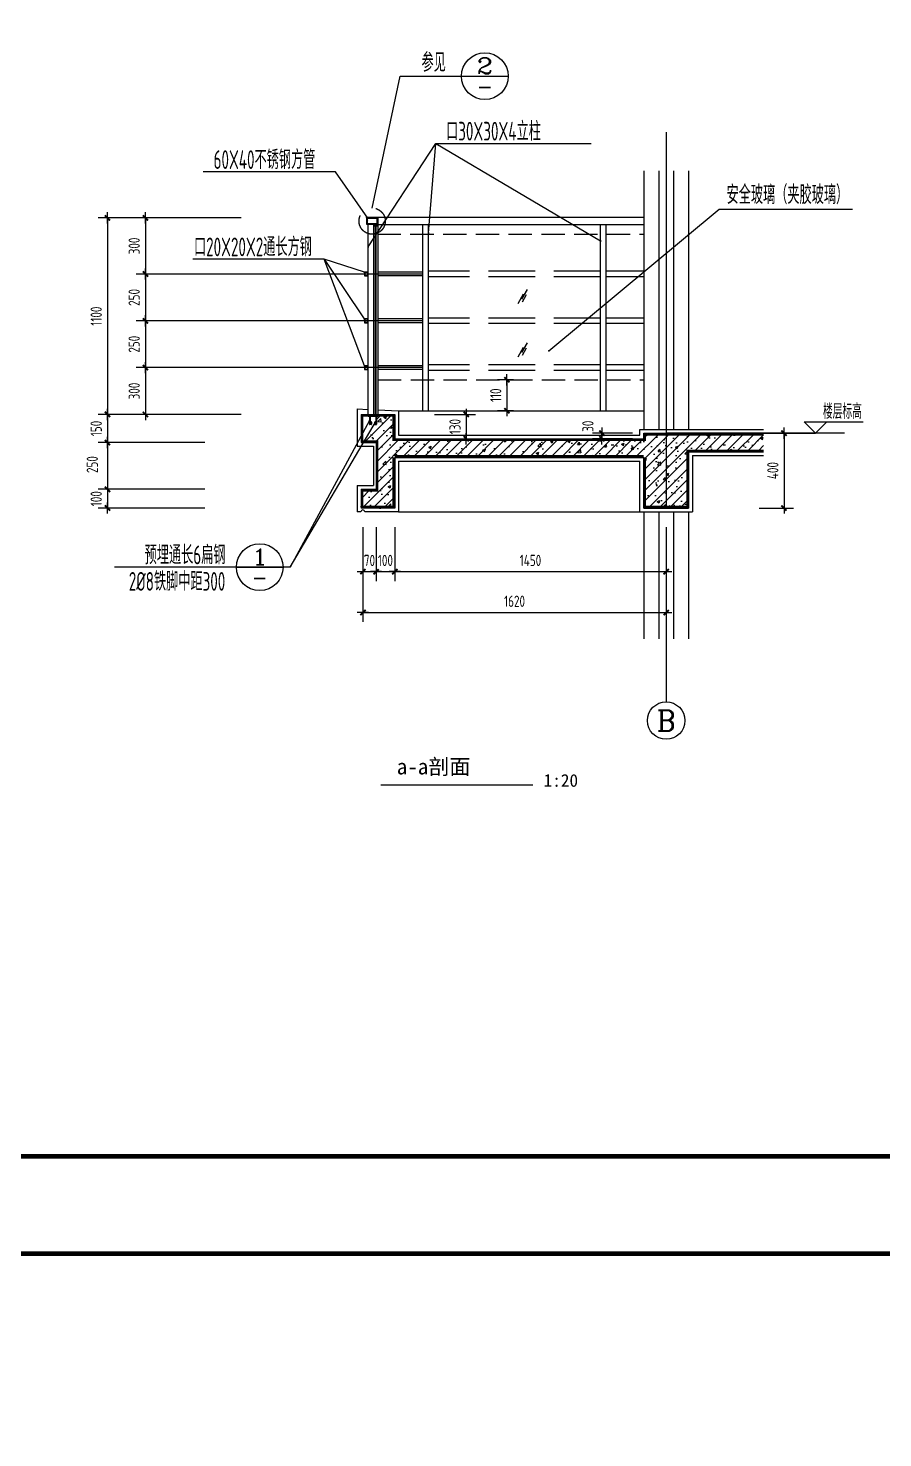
# Model space of a CAD drawing. Extents: x -726032 to 135930, y -151624 to 587044.
# Drawn here: x -107909 to -85080, y 325438 to 363086 of the extents above; entities that cross this region are included whole.
import ezdxf
from ezdxf.enums import TextEntityAlignment as Align

# ---------------------------------------------------------------- set-up
doc = ezdxf.new("R2010")
doc.units = 0
doc.header["$LTSCALE"] = 1000
doc.header["$MEASUREMENT"] = 0
doc.linetypes.add('DASH', pattern=[0.35, 0.25, -0.1])
doc.linetypes.add('DOTE', pattern=[2.42, 2, -0.2, 0.02, -0.2])
doc.layers.get('0').update_dxf_attribs({"linetype": 'CONTINUOUS'})
doc.layers.get('DEFPOINTS').update_dxf_attribs({"color": 1, "linetype": 'CONTINUOUS'})
for name, color, linetype in [('AXIS', 245, 'CONTINUOUS'), ('AXIS_TEXT', 7, 'CONTINUOUS'), ('COLUMN', 170, 'CONTINUOUS'), ('DOTE', 8, 'DOTE'), ('PUB_DIM', 245, 'CONTINUOUS'), ('PUB_TITLE', 1, 'CONTINUOUS'), ('PUB_WALL', 255, 'CONTINUOUS'), ('WALL', 255, 'CONTINUOUS'), ('WINDOW', 155, 'CONTINUOUS'), ('填充', 207, 'CONTINUOUS'), ('引线', 213, 'CONTINUOUS'), ('构架', 4, 'CONTINUOUS'), ('栏杆', 126, 'CONTINUOUS'), ('看线', 86, 'CONTINUOUS'), ('粉刷线', 224, 'CONTINUOUS')]:
    doc.layers.add(name, color=color, linetype=linetype)
doc.styles.add('-黑体', font='')
doc.styles.add('_HZTXT', font='isocp.shx', dxfattribs={"width": 0.8, "bigfont": 'hztxt.shx'})
doc.styles.add('COMP', font='COMPLEX', dxfattribs={"bigfont": 'hztxt'})
doc.styles.add('COMPLEX', font='COMPLEX')
doc.styles.add('DIM_FONT', font='isocp.shx', dxfattribs={"width": 0.8})
doc.styles.get('-黑体').set_extended_font_data('SimHei')
doc.dimstyles.new('DIMN20', dxfattribs={"dimscale": 0.2, "dimtxt": 300, "dimasz": 1, "dimexe": 250, "dimexo": 300, "dimgap": 150, "dimtad": 1, "dimdec": 0, "dimzin": 0, "dimdsep": 46, "dimtxsty": 'DIM_FONT', "dimblk": '_DIMX', "dimcen": 0.09, "dimclrt": 142, "dimadec": 0, "dimazin": 0, "dimtfac": 1, "dimtdec": 0, "dimtix": 1, "dimtmove": 2, "dimatfit": 3, "dimldrblk": '_DIMX', "dimfxl": 1, "dimtolj": 1, "dimtzin": 0, "dimarcsym": 0})

# ---------------------------------------------------------------- blocks, each defined once
blk = doc.blocks.new('_DIMX')
blk.add_line((-150, 0), (150, 0))
at = {"const_width": 50}
blk.add_lwpolyline([(-70, -70), (70, 70)], dxfattribs=at)
blk = doc.blocks.new('*D4036')
at = {"color": 0, "linetype": 'ByBlock', "transparency": 16777216}
for p, q in [((31607.2, -45563.9), (31036.7, -45563.9)), ((31086.7, -45563.7), (31086.7, -45563.5)), ((31086.7, -45563.9), (31086.7, -45663.9)), ((31607.2, -45663.9), (31036.7, -45663.9)), ((31086.7, -45664.1), (31086.7, -45664.3))]:
    blk.add_line(p, q, dxfattribs=at)
at = {"layer": 'DEFPOINTS', "color": 0, "linetype": 'ByBlock', "transparency": 16777216}
for p in [(31667.2, -45563.9), (31086.7, -45663.9), (31667.2, -45663.9, 18819)]:
    blk.add_point(p, dxfattribs=at)
at = {"color": 0, "linetype": 'ByBlock', "transparency": 16777216, "xscale": 0.2, "yscale": 0.2, "zscale": 0.2}
for p, rotation in [((31086.7, -45563.9), 270), ((31086.7, -45663.9), 90)]:
    blk.add_blockref('_DIMX', p, dxfattribs=dict(at, rotation=rotation))
at = {"color": 142, "linetype": 'ByBlock', "transparency": 16777216, "insert": (31026.7, -45613.9), "char_height": 60, "attachment_point": 5, "rotation": 90, "style": 'DIM_FONT'}
blk.add_mtext('\\A1;100', dxfattribs=at)
blk = doc.blocks.new('*D4033')
at = {"color": 0, "linetype": 'ByBlock', "transparency": 16777216}
for p, q in [((33256.1, -44978.9), (33170.9, -44978.9)), ((33220.9, -44979.1), (33220.9, -45143.7)), ((33256.1, -45143.9), (33170.9, -45143.9))]:
    blk.add_line(p, q, dxfattribs=at)
at = {"layer": 'DEFPOINTS', "color": 0, "linetype": 'ByBlock', "transparency": 16777216}
for p in [(33316.1, -44978.9, -6000), (33220.9, -45143.9), (33316.1, -45143.9, -1200)]:
    blk.add_point(p, dxfattribs=at)
at = {"color": 0, "linetype": 'ByBlock', "transparency": 16777216, "xscale": 0.2, "yscale": 0.2, "zscale": 0.2}
for p, rotation in [((33220.9, -44978.9), 90), ((33220.9, -45143.9), 270)]:
    blk.add_blockref('_DIMX', p, dxfattribs=dict(at, rotation=rotation))
at = {"color": 142, "linetype": 'ByBlock', "transparency": 16777216, "insert": (33160.9, -45061.4), "char_height": 60, "attachment_point": 5, "rotation": 90, "style": 'DIM_FONT'}
blk.add_mtext('\\A1;110', dxfattribs=at)
blk = doc.blocks.new('*D4034')
at = {"color": 0, "linetype": 'ByBlock', "transparency": 16777216}
for p, q in [((31607.2, -44113.9), (31036.7, -44113.9)), ((31086.7, -44114.1), (31086.7, -45163.7)), ((31607.2, -45163.9), (31036.7, -45163.9))]:
    blk.add_line(p, q, dxfattribs=at)
at = {"layer": 'DEFPOINTS', "color": 0, "linetype": 'ByBlock', "transparency": 16777216}
for p in [(31667.2, -44113.9, -4800), (31086.7, -45163.9), (31667.2, -45163.9)]:
    blk.add_point(p, dxfattribs=at)
at = {"color": 0, "linetype": 'ByBlock', "transparency": 16777216, "xscale": 0.2, "yscale": 0.2, "zscale": 0.2}
for p, rotation in [((31086.7, -44113.9), 90), ((31086.7, -45163.9), 270)]:
    blk.add_blockref('_DIMX', p, dxfattribs=dict(at, rotation=rotation))
at = {"color": 142, "linetype": 'ByBlock', "transparency": 16777216, "insert": (31026.7, -44638.9), "char_height": 60, "attachment_point": 5, "rotation": 90, "style": 'DIM_FONT'}
blk.add_mtext('\\A1;1100', dxfattribs=at)
blk = doc.blocks.new('*D4035')
at = {"color": 0, "linetype": 'ByBlock', "transparency": 16777216}
for p, q in [((31801, -44113.9), (31239.5, -44113.9)), ((31289.5, -44114.1), (31289.5, -44413.7)), ((31801, -44413.9), (31239.5, -44413.9))]:
    blk.add_line(p, q, dxfattribs=at)
at = {"layer": 'DEFPOINTS', "color": 0, "linetype": 'ByBlock', "transparency": 16777216}
for p in [(31861, -44113.9, -4800), (31289.5, -44413.9), (31861, -44413.9)]:
    blk.add_point(p, dxfattribs=at)
at = {"color": 0, "linetype": 'ByBlock', "transparency": 16777216, "xscale": 0.2, "yscale": 0.2, "zscale": 0.2}
for p, rotation in [((31289.5, -44113.9), 90), ((31289.5, -44413.9), 270)]:
    blk.add_blockref('_DIMX', p, dxfattribs=dict(at, rotation=rotation))
at = {"color": 142, "linetype": 'ByBlock', "transparency": 16777216, "insert": (31229.5, -44263.9), "char_height": 60, "attachment_point": 5, "rotation": 90, "style": 'DIM_FONT'}
blk.add_mtext('\\A1;300', dxfattribs=at)
blk = doc.blocks.new('_INDEX')
blk.add_line((-0.5, 0), (0.5, 0))
blk.add_circle((0, 0), 0.5)
at = {"style": 'COMP'}
for tag, width, p, p2 in [('1', 2.333333, (-0.17, 0.05), (0.17, 0.05)), ('-', 1.166667, (-0.17, -0.39), (0.17, -0.39))]:
    blk.add_attdef(tag, text='', height=0.34, dxfattribs=dict(at, width=width)).set_placement(p, p2, align=Align.FIT)
blk = doc.blocks.new('*D4040')
at = {"color": 0, "linetype": 'ByBlock', "transparency": 16777216}
for p, q in [((32451.5, -45765.5), (32451.5, -46053.7)), ((32521.5, -45765.5), (32521.5, -46053.7)), ((32451.3, -46003.7), (32451.1, -46003.7)), ((32451.5, -46003.7), (32521.5, -46003.7)), ((32521.7, -46003.7), (32521.9, -46003.7))]:
    blk.add_line(p, q, dxfattribs=at)
at = {"layer": 'DEFPOINTS', "color": 0, "linetype": 'ByBlock', "transparency": 16777216}
for p in [(32451.5, -45705.5), (32521.5, -45705.5, 1200), (32521.5, -46003.7)]:
    blk.add_point(p, dxfattribs=at)
at = {"color": 0, "linetype": 'ByBlock', "transparency": 16777216, "xscale": 0.2, "yscale": 0.2, "zscale": 0.2}
blk.add_blockref('_DIMX', (32451.5, -46003.7), dxfattribs=at)
at = {"color": 0, "linetype": 'ByBlock', "transparency": 16777216, "xscale": 0.2, "yscale": 0.2, "zscale": 0.2, "rotation": 180}
blk.add_blockref('_DIMX', (32521.5, -46003.7), dxfattribs=at)
at = {"color": 142, "linetype": 'ByBlock', "transparency": 16777216, "insert": (32486.5, -45943.7), "char_height": 60, "attachment_point": 5, "style": 'DIM_FONT'}
blk.add_mtext('\\A1;70', dxfattribs=at)
blk = doc.blocks.new('*D4039')
at = {"color": 0, "linetype": 'ByBlock', "transparency": 16777216}
for p, q in [((32521.5, -45765.5), (32521.5, -46053.7)), ((32621.5, -45765.5), (32621.5, -46053.7)), ((32521.3, -46003.7), (32521.1, -46003.7)), ((32521.5, -46003.7), (32621.5, -46003.7)), ((32621.7, -46003.7), (32621.9, -46003.7))]:
    blk.add_line(p, q, dxfattribs=at)
at = {"layer": 'DEFPOINTS', "color": 0, "linetype": 'ByBlock', "transparency": 16777216}
for p in [(32521.5, -45705.5, 1200), (32621.5, -45705.5, 1200), (32621.5, -46003.7)]:
    blk.add_point(p, dxfattribs=at)
at = {"color": 0, "linetype": 'ByBlock', "transparency": 16777216, "xscale": 0.2, "yscale": 0.2, "zscale": 0.2}
blk.add_blockref('_DIMX', (32521.5, -46003.7), dxfattribs=at)
at = {"color": 0, "linetype": 'ByBlock', "transparency": 16777216, "xscale": 0.2, "yscale": 0.2, "zscale": 0.2, "rotation": 180}
blk.add_blockref('_DIMX', (32621.5, -46003.7), dxfattribs=at)
at = {"color": 142, "linetype": 'ByBlock', "transparency": 16777216, "insert": (32571.5, -45943.7), "char_height": 60, "attachment_point": 5, "style": 'DIM_FONT'}
blk.add_mtext('\\A1;100', dxfattribs=at)
blk = doc.blocks.new('*D4038')
at = {"color": 0, "linetype": 'ByBlock', "transparency": 16777216}
for p, q in [((32621.5, -45765.5), (32621.5, -46053.7)), ((34071.5, -45765.5), (34071.5, -46053.7)), ((32621.7, -46003.7), (34071.3, -46003.7))]:
    blk.add_line(p, q, dxfattribs=at)
at = {"layer": 'DEFPOINTS', "color": 0, "linetype": 'ByBlock', "transparency": 16777216}
for p in [(32621.5, -45705.5, 1200), (34071.5, -45705.5), (34071.5, -46003.7)]:
    blk.add_point(p, dxfattribs=at)
at = {"color": 0, "linetype": 'ByBlock', "transparency": 16777216, "xscale": 0.2, "yscale": 0.2, "zscale": 0.2, "rotation": 180}
blk.add_blockref('_DIMX', (32621.5, -46003.7), dxfattribs=at)
at = {"color": 0, "linetype": 'ByBlock', "transparency": 16777216, "xscale": 0.2, "yscale": 0.2, "zscale": 0.2}
blk.add_blockref('_DIMX', (34071.5, -46003.7), dxfattribs=at)
at = {"color": 142, "linetype": 'ByBlock', "transparency": 16777216, "insert": (33346.5, -45943.7), "char_height": 60, "attachment_point": 5, "style": 'DIM_FONT'}
blk.add_mtext('\\A1;1450', dxfattribs=at)
blk = doc.blocks.new('*D4041')
at = {"color": 0, "linetype": 'ByBlock', "transparency": 16777216}
for p, q in [((31801, -44913.9), (31239.5, -44913.9)), ((31289.5, -44914.1), (31289.5, -45163.7)), ((31801, -45163.9), (31239.5, -45163.9))]:
    blk.add_line(p, q, dxfattribs=at)
at = {"layer": 'DEFPOINTS', "color": 0, "linetype": 'ByBlock', "transparency": 16777216}
for p in [(31861, -44913.9), (31289.5, -45163.9), (31861, -45163.9)]:
    blk.add_point(p, dxfattribs=at)
at = {"color": 0, "linetype": 'ByBlock', "transparency": 16777216, "xscale": 0.2, "yscale": 0.2, "zscale": 0.2}
for p, rotation in [((31289.5, -44913.9), 90), ((31289.5, -45163.9), 270)]:
    blk.add_blockref('_DIMX', p, dxfattribs=dict(at, rotation=rotation))
at = {"color": 142, "linetype": 'ByBlock', "transparency": 16777216, "insert": (31229.5, -45038.9), "char_height": 60, "attachment_point": 5, "rotation": 90, "style": 'DIM_FONT'}
blk.add_mtext('\\A1;300', dxfattribs=at)
blk = doc.blocks.new('*D4045')
at = {"color": 0, "linetype": 'ByBlock', "transparency": 16777216}
for p, q in [((31801, -44413.9), (31239.5, -44413.9)), ((31289.5, -44414.1), (31289.5, -44663.7)), ((31801, -44663.9), (31239.5, -44663.9))]:
    blk.add_line(p, q, dxfattribs=at)
at = {"layer": 'DEFPOINTS', "color": 0, "linetype": 'ByBlock', "transparency": 16777216}
for p in [(31861, -44413.9), (31289.5, -44663.9), (31861, -44663.9)]:
    blk.add_point(p, dxfattribs=at)
at = {"color": 0, "linetype": 'ByBlock', "transparency": 16777216, "xscale": 0.2, "yscale": 0.2, "zscale": 0.2}
for p, rotation in [((31289.5, -44413.9), 90), ((31289.5, -44663.9), 270)]:
    blk.add_blockref('_DIMX', p, dxfattribs=dict(at, rotation=rotation))
at = {"color": 142, "linetype": 'ByBlock', "transparency": 16777216, "insert": (31229.4, -44538.9), "char_height": 60, "attachment_point": 5, "rotation": 90, "style": 'DIM_FONT'}
blk.add_mtext('\\A1;250', dxfattribs=at)
blk = doc.blocks.new('*D4044')
at = {"color": 0, "linetype": 'ByBlock', "transparency": 16777216}
for p, q in [((31801, -44663.9), (31239.5, -44663.9)), ((31289.5, -44664.1), (31289.5, -44913.7)), ((31801, -44913.9), (31239.5, -44913.9))]:
    blk.add_line(p, q, dxfattribs=at)
at = {"layer": 'DEFPOINTS', "color": 0, "linetype": 'ByBlock', "transparency": 16777216}
for p in [(31861, -44663.9), (31289.5, -44913.9), (31861, -44913.9)]:
    blk.add_point(p, dxfattribs=at)
at = {"color": 0, "linetype": 'ByBlock', "transparency": 16777216, "xscale": 0.2, "yscale": 0.2, "zscale": 0.2}
for p, rotation in [((31289.5, -44663.9), 90), ((31289.5, -44913.9), 270)]:
    blk.add_blockref('_DIMX', p, dxfattribs=dict(at, rotation=rotation))
at = {"color": 142, "linetype": 'ByBlock', "transparency": 16777216, "insert": (31229.4, -44788.9), "char_height": 60, "attachment_point": 5, "rotation": 90, "style": 'DIM_FONT'}
blk.add_mtext('\\A1;250', dxfattribs=at)
blk = doc.blocks.new('*D4043')
at = {"color": 0, "linetype": 'ByBlock', "transparency": 16777216}
for p, q in [((31607.2, -45313.9), (31036.7, -45313.9)), ((31086.7, -45314.1), (31086.7, -45563.7)), ((31607.2, -45563.9), (31036.7, -45563.9))]:
    blk.add_line(p, q, dxfattribs=at)
at = {"layer": 'DEFPOINTS', "color": 0, "linetype": 'ByBlock', "transparency": 16777216}
for p in [(31667.2, -45313.9), (31086.7, -45563.9), (31667.2, -45563.9)]:
    blk.add_point(p, dxfattribs=at)
at = {"color": 0, "linetype": 'ByBlock', "transparency": 16777216, "xscale": 0.2, "yscale": 0.2, "zscale": 0.2}
for p, rotation in [((31086.7, -45313.9), 90), ((31086.7, -45563.9), 270)]:
    blk.add_blockref('_DIMX', p, dxfattribs=dict(at, rotation=rotation))
at = {"color": 142, "linetype": 'ByBlock', "transparency": 16777216, "insert": (31005.8, -45431.8), "char_height": 60, "attachment_point": 5, "rotation": 90, "style": 'DIM_FONT'}
blk.add_mtext('\\A1;250', dxfattribs=at)
blk = doc.blocks.new('*D4042')
at = {"color": 0, "linetype": 'ByBlock', "transparency": 16777216}
for p, q in [((31607.2, -45163.9), (31036.7, -45163.9)), ((31086.7, -45164.1), (31086.7, -45313.7)), ((31607.2, -45313.9), (31036.7, -45313.9))]:
    blk.add_line(p, q, dxfattribs=at)
at = {"layer": 'DEFPOINTS', "color": 0, "linetype": 'ByBlock', "transparency": 16777216}
for p in [(31667.2, -45163.9), (31086.7, -45313.9), (31667.2, -45313.9)]:
    blk.add_point(p, dxfattribs=at)
at = {"color": 0, "linetype": 'ByBlock', "transparency": 16777216, "xscale": 0.2, "yscale": 0.2, "zscale": 0.2}
for p, rotation in [((31086.7, -45163.9), 90), ((31086.7, -45313.9), 270)]:
    blk.add_blockref('_DIMX', p, dxfattribs=dict(at, rotation=rotation))
at = {"color": 142, "linetype": 'ByBlock', "transparency": 16777216, "insert": (31026.7, -45238.9), "char_height": 60, "attachment_point": 5, "rotation": 90, "style": 'DIM_FONT'}
blk.add_mtext('\\A1;150', dxfattribs=at)
blk = doc.blocks.new('_AXISO')
blk.add_circle((0, 0), 0.5)
at = {"layer": 'AXIS_TEXT', "style": 'COMPLEX', "width": 1.041667}
blk.add_attdef('A', text='', height=0.56, dxfattribs=at).set_placement((-0.25, -0.28), (0.25, -0.28), align=Align.FIT)
blk = doc.blocks.new('*D4048')
at = {"color": 0, "linetype": 'ByBlock', "transparency": 16777216}
for p, q in [((33891.5, -45263.9), (33678.4, -45263.9)), ((33891.5, -45293.9), (33678.4, -45293.9)), ((33728.4, -45263.7), (33728.4, -45263.5)), ((33728.4, -45263.9), (33728.4, -45293.9)), ((33728.4, -45263.9), (33728.4, -45293.9)), ((33728.4, -45294.1), (33728.4, -45294.3))]:
    blk.add_line(p, q, dxfattribs=at)
at = {"layer": 'DEFPOINTS', "color": 0, "linetype": 'ByBlock', "transparency": 16777216}
for p in [(33728.4, -45293.9), (33951.5, -45263.9), (33951.5, -45293.9)]:
    blk.add_point(p, dxfattribs=at)
at = {"color": 0, "linetype": 'ByBlock', "transparency": 16777216, "xscale": 0.2, "yscale": 0.2, "zscale": 0.2}
for p, rotation in [((33728.4, -45263.9), 270), ((33728.4, -45293.9), 90)]:
    blk.add_blockref('_DIMX', p, dxfattribs=dict(at, rotation=rotation))
at = {"color": 142, "linetype": 'ByBlock', "transparency": 16777216, "insert": (33653.4, -45227), "char_height": 60, "attachment_point": 5, "rotation": 90, "style": 'DIM_FONT'}
blk.add_mtext('\\A1;30', dxfattribs=at)
blk = doc.blocks.new('*D4047')
at = {"color": 0, "linetype": 'ByBlock', "transparency": 16777216}
for p, q in [((34568.2, -45263.9), (34751.1, -45263.9)), ((34701.1, -45264.1), (34701.1, -45663.7)), ((34568.2, -45663.9), (34751.1, -45663.9))]:
    blk.add_line(p, q, dxfattribs=at)
at = {"layer": 'DEFPOINTS', "color": 0, "linetype": 'ByBlock', "transparency": 16777216}
for p in [(34508.2, -45263.9), (34508.2, -45663.9), (34701.1, -45663.9)]:
    blk.add_point(p, dxfattribs=at)
at = {"color": 0, "linetype": 'ByBlock', "transparency": 16777216, "xscale": 0.2, "yscale": 0.2, "zscale": 0.2}
for p, rotation in [((34701.1, -45263.9), 90), ((34701.1, -45663.9), 270)]:
    blk.add_blockref('_DIMX', p, dxfattribs=dict(at, rotation=rotation))
at = {"color": 142, "linetype": 'ByBlock', "transparency": 16777216, "insert": (34641.1, -45463.9), "char_height": 60, "attachment_point": 5, "rotation": 90, "style": 'DIM_FONT'}
blk.add_mtext('\\A1;400', dxfattribs=at)
blk = doc.blocks.new('A$C32C309CF')
at = {"layer": 'PUB_DIM'}
for p, q in [((0, 54.1), (0, 42.9)), ((0, 54.1), (51.9, 54.1)), ((51.9, 42.9), (0, 42.9)), ((7.6, 42.9), (7.6, 1.4)), ((11.1, 42.9), (11.1, 4.9)), ((51.9, 54.1), (51.9, 42.9))]:
    blk.add_line(p, q, dxfattribs=at)
at = {"layer": 'PUB_DIM', "linetype": 'DASH'}
for p, q in [((13.2, 3.5), (12.5, 3.5)), ((14.6, 12.5), (14.6, 4.9)), ((16.6, 13.9), (16, 13.9)), ((18, 12.5), (18, 1.4)), ((34.4, 12.5), (34.4, 1.4)), ((35.8, 13.9), (36.5, 13.9)), ((37.9, 12.5), (37.9, 4.9)), ((39.3, 3.5), (40, 3.5)), ((41.4, 42.9), (41.4, 4.9)), ((44.8, 42.9), (44.8, 1.4)), ((16.6, 0), (9, 0)), ((35.8, 0), (43.5, 0))]:
    blk.add_line(p, q, dxfattribs=at)
for centre, start, end in [((9, 1.4), 180, 270), ((12.5, 4.9), 180, 270.01835), ((12.5, 2.1), 90, 90.01835), ((13.2, 4.9), 270, 0), ((16, 12.5), 90, 180), ((16.6, 12.5), 0, 90), ((16.6, 1.4), 270, 0), ((35.8, 12.5), 90, 180), ((35.8, 1.4), 180, 270), ((36.5, 12.5), 0, 90), ((39.3, 4.9), 180, 270), ((40, 4.9), 269.98165, 0), ((40, 2.1), 89.98165, 90), ((43.5, 1.4), 270, 0)]:
    blk.add_arc(centre, 1.39, start, end, dxfattribs=at)
blk = doc.blocks.new('*D4046')
at = {"color": 0, "linetype": 'ByBlock', "transparency": 16777216}
for p, q in [((32833.3, -45163.9), (33053.4, -45163.9)), ((33003.4, -45163.7), (33003.4, -45163.5)), ((33003.4, -45163.9), (33003.4, -45293.9)), ((32833.3, -45293.9), (33053.4, -45293.9)), ((33003.4, -45294.1), (33003.4, -45294.3))]:
    blk.add_line(p, q, dxfattribs=at)
at = {"layer": 'DEFPOINTS', "color": 0, "linetype": 'ByBlock', "transparency": 16777216}
for p in [(32773.3, -45163.9), (32773.3, -45293.9), (33003.4, -45293.9)]:
    blk.add_point(p, dxfattribs=at)
at = {"color": 0, "linetype": 'ByBlock', "transparency": 16777216, "xscale": 0.2, "yscale": 0.2, "zscale": 0.2}
for p, rotation in [((33003.4, -45163.9), 270), ((33003.4, -45293.9), 90)]:
    blk.add_blockref('_DIMX', p, dxfattribs=dict(at, rotation=rotation))
at = {"color": 142, "linetype": 'ByBlock', "transparency": 16777216, "insert": (32943.4, -45228.9), "char_height": 60, "attachment_point": 5, "rotation": 90, "style": 'DIM_FONT'}
blk.add_mtext('\\A1;130', dxfattribs=at)
blk = doc.blocks.new('*D4037')
at = {"color": 0, "linetype": 'ByBlock', "transparency": 16777216}
for p, q in [((32451.5, -45923.9), (32451.5, -46271.9)), ((34071.5, -45923.9), (34071.5, -46271.9)), ((32451.7, -46221.9), (34071.3, -46221.9))]:
    blk.add_line(p, q, dxfattribs=at)
at = {"layer": 'DEFPOINTS', "color": 0, "linetype": 'ByBlock', "transparency": 16777216}
for p in [(32451.5, -45863.9), (34071.5, -45863.9), (34071.5, -46221.9)]:
    blk.add_point(p, dxfattribs=at)
at = {"color": 0, "linetype": 'ByBlock', "transparency": 16777216, "xscale": 0.2, "yscale": 0.2, "zscale": 0.2, "rotation": 180}
blk.add_blockref('_DIMX', (32451.5, -46221.9), dxfattribs=at)
at = {"color": 0, "linetype": 'ByBlock', "transparency": 16777216, "xscale": 0.2, "yscale": 0.2, "zscale": 0.2}
blk.add_blockref('_DIMX', (34071.5, -46221.9), dxfattribs=at)
at = {"color": 142, "linetype": 'ByBlock', "transparency": 16777216, "insert": (33261.5, -46161.9), "char_height": 60, "attachment_point": 5, "style": 'DIM_FONT'}
blk.add_mtext('\\A1;1620', dxfattribs=at)
blk = doc.blocks.new('A$C2C2659CD')
at = {"layer": '填充'}
h = blk.add_hatch(dxfattribs=at)
h.set_pattern_fill('AN31C', color=256, scale=200, style=0)
h.set_pattern_definition([(45, (-95330.807, -174959.4), (-28.284271, 28.284271), []), (50, (-95330.81, -174959.4), (143.452037, -12.55043), [15, -165]), (355, (-95330.8, -174959.4), (-27.75027, 150.43843), [12, -132]), (100.4514, (-95318.85, -174960.44), (115.70188, 137.88791), [12.74804, -140.22842]), (46.1842, (-95330.8, -174919.4), (213.44821, -33.1038), [22.5, -247.5]), (96.6356, (-95313.02, -174922.16), (186.93254, 194.82357), [19.12206, -210.3426]), (351.1842, (-95330.8, -174919.4), (186.9324, 194.82372), [18, -198]), (21, (-95310.81, -174929.4), (119.38141, -80.52378), [15, -165]), (326, (-95310.8, -174929.4), (48.66307, 145.03001), [12, -132]), (71.4514, (-95300.86, -174936.11), (168.04453, 64.5061), [12.74804, -140.22842]), (37.5, (-95330.807, -174959.4), (2.431971, 66.578771), [0, -130.4, 0, -134, 0, -132.5]), (7.5, (-95330.81, -174959.4), (52.613907, 78.882342), [0, -76.4, 0, -127.4, 0, -50.5]), (327.5, (-95375.407, -174959.4), (106.764487, -4.510974), [0, -50, 0, -156, 0, -207]), (317.5, (-95395.41, -174959.4), (116.637234, 20.020996), [0, -65, 0, -103.6, 0, -147])])
h.paths.add_polyline_path([(3092.7, 1628.9), (2979, 1628.9), (2979, 1598.9), (1636.5, 1598.9), (1636.5, 1728.9), (1552.7, 1728.9), (1552.7, 1724), (1545.7, 1724), (1545.7, 1707.5, -0.307991), (1547.4, 1704.9, -0.307991), (1545.7, 1702.4), (1545.7, 1681), (1535.3, 1681), (1535.3, 1685.5), (1476.2, 1585.2), (1542.7, 1585.2), (1542.7, 1335.2), (1462.7, 1335.2), (1462.7, 1235.2), (1642.7, 1235.2), (1642.7, 1505.2), (2972.7, 1505.2), (2972.7, 1235.2), (3092.7, 1235.2)])
h.paths.add_polyline_path([(3613.2, 1628.9), (3092.7, 1628.9), (3092.7, 1241.4), (3206.5, 1241.4), (3206.5, 1541.4), (3613.2, 1541.4)])
at = {"layer": '栏杆'}
h = blk.add_hatch(dxfattribs=at)
h.set_pattern_fill('ANSI32', color=256, scale=50, angle=-90, style=0)
h.set_pattern_definition([(315, (-1054330.058, 790238.695), (13.25825215, 13.25825215), []), (315, (-1054330.058, 790229.856), (13.25825215, 13.25825215), [])])
h.paths.add_polyline_path([(1492.7, 2789), (1492.7, 2749), (1552.7, 2749), (1552.7, 2789)])
h.paths.add_polyline_path([(1547.7, 2784), (1547.7, 2754), (1497.7, 2754), (1497.7, 2784)], flags=16)
at = {"color": 134}
for p, q in [((1552.7, 2789, -30000), (2972.7, 2789, -30000)), ((1500.8, 1735.2, -30000), (1500.8, 2749, -30000)), ((1531, 1735.2, -30000), (1531, 2749, -30000)), ((1540, 1735.2, -30000), (1540, 2749, -30000)), ((1541.8, 1735.2, -30000), (1541.8, 2749, -30000)), ((1543.7, 1735.2, -30000), (1543.7, 2749, -30000)), ((1550.8, 2749, -30000), (2972.7, 2749, -30000)), ((1552.7, 2749, -30000), (1552.7, 1735.2, -30000))]:
    blk.add_line(p, q, dxfattribs=at)
at = {"color": 253}
for p, q in [((1792.7, 1755.2, -30000), (1792.7, 2749, -30000)), ((1822.7, 1755.2, -30000), (1822.7, 2749, -30000)), ((2742.7, 1755.2, -30000), (2742.7, 2749, -30000)), ((2772.7, 1755.2, -30000), (2772.7, 2749, -30000))]:
    blk.add_line(p, q, dxfattribs=at)
at = {"color": 146, "linetype": 'DASH', "ltscale": 0.5}
for p, q in [((1550.8, 2699, -30000), (2972.7, 2699, -30000)), ((1552.7, 1920.2, -30000), (2972.7, 1920.2, -30000))]:
    blk.add_line(p, q, dxfattribs=at)
at = {"color": 253, "linetype": 'DASH'}
for p, q in [((1792.7, 2495.2, -30000), (1552.7, 2495.2, -30000)), ((2742.7, 2500.2, -30000), (1822.7, 2500.2, -30000)), ((2972.7, 2500.2, -30000), (2772.7, 2500.2, -30000)), ((1792.7, 2475.2, -30000), (1552.7, 2475.2, -30000)), ((2742.7, 2470.2, -30000), (1822.7, 2470.2, -30000)), ((2972.7, 2470.2, -30000), (2772.7, 2470.2, -30000)), ((1792.7, 2245.2, -30000), (1552.7, 2245.2, -30000)), ((1792.7, 2225.2, -30000), (1552.7, 2225.2, -30000)), ((2742.7, 2250.2, -30000), (1822.7, 2250.2, -30000)), ((2742.7, 2220.2, -30000), (1822.7, 2220.2, -30000)), ((2972.7, 2250.2, -30000), (2772.7, 2250.2, -30000)), ((2972.7, 2220.2, -30000), (2772.7, 2220.2, -30000)), ((1792.7, 1995.2, -30000), (1552.7, 1995.2, -30000)), ((1792.7, 1975.2, -30000), (1552.7, 1975.2, -30000)), ((2742.7, 2000.2, -30000), (1822.7, 2000.2, -30000)), ((2742.7, 1970.2, -30000), (1822.7, 1970.2, -30000)), ((2972.7, 2000.2, -30000), (2772.7, 2000.2, -30000)), ((2972.7, 1970.2, -30000), (2772.7, 1970.2, -30000))]:
    blk.add_line(p, q, dxfattribs=at)
at = {"color": 146}
for p, q in [((2328.4, 2377.1, -30000), (2299.5, 2325.1, -30000)), ((2349.5, 2402.1, -30000), (2320.6, 2350.1, -30000)), ((2344.1, 2373.5, -30000), (2322.6, 2334.7, -30000)), ((2349.5, 2117.4, -30000), (2320.6, 2065.4, -30000)), ((2328.4, 2092.4, -30000), (2299.5, 2040.4, -30000)), ((2344.1, 2088.8, -30000), (2322.6, 2050, -30000))]:
    blk.add_line(p, q, dxfattribs=at)
at = {"color": 134, "elevation": -30000}
for points in [[(1531, 2749), (1540, 2749), (1540, 2740), (1531, 2740)], [(1531.9, 2748.1), (1539.1, 2748.1), (1539.1, 2740.9), (1531.9, 2740.9)], [(1543.7, 2749), (1552.7, 2749), (1552.7, 2740), (1543.7, 2740)], [(1544.6, 2748.1), (1551.8, 2748.1), (1551.8, 2740.9), (1544.6, 2740.9)], [(1500.8, 2475.2), (1500.8, 2495.2), (1480.8, 2495.2), (1480.8, 2475.2)], [(1498.8, 2477.2), (1498.8, 2493.2), (1482.8, 2493.2), (1482.8, 2477.2)], [(1500.8, 2225.2), (1500.8, 2245.2), (1480.8, 2245.2), (1480.8, 2225.2)], [(1498.8, 2227.2), (1498.8, 2243.2), (1482.8, 2243.2), (1482.8, 2227.2)], [(1500.8, 1975.2), (1500.8, 1995.2), (1480.8, 1995.2), (1480.8, 1975.2)], [(1498.8, 1977.2), (1498.8, 1993.2), (1482.8, 1993.2), (1482.8, 1977.2)]]:
    blk.add_lwpolyline(points, close=True, dxfattribs=at)
for points in [[(1540, 2749), (1540, 2740), (1531, 2740), (1531, 2749)], [(1552.7, 2749), (1552.7, 2740), (1543.7, 2740), (1543.7, 2749)]]:
    blk.add_lwpolyline(points, dxfattribs=at)
at = {"layer": 'DOTE'}
for p, q in [((3092.7, 3243.3, -25200), (3092.7, 200, -25200)), ((4045.3, 1635.2, -25200), (3092.7, 1635.2, -25200))]:
    blk.add_line(p, q, dxfattribs=at)
at = {"layer": 'DOTE', "ltscale": 0.5}
for p, q in [((1792.7, 2485.2, -30000), (594, 2485.2, -30000)), ((1792.7, 2235.2, -30000), (594, 2235.2, -30000)), ((1792.7, 1985.2, -30000), (594, 1985.2, -30000))]:
    blk.add_line(p, q, dxfattribs=at)
at = {"layer": 'PUB_DIM'}
for p, q in [((3830.2, 1695.2, -25200), (4144.7, 1695.2, -25200)), ((3830.2, 1695.2, -25200), (3890.2, 1635.2, -25200)), ((3890.2, 1635.2, -25200), (3950.2, 1695.2, -25200)), ((3613.2, 1635.2, -25200), (3890.2, 1635.2, -25200))]:
    blk.add_line(p, q, dxfattribs=at)
at = {"layer": 'PUB_WALL', "const_width": 12.5, "elevation": -25200}
for points in [[(1636.5, 1505.2), (1636.5, 1241.4), (1469, 1241.4), (1469, 1328.9), (1549, 1328.9), (1549, 1591.4), (1469, 1591.4), (1469, 1728.9), (1636.5, 1728.9), (1636.5, 1598.9), (2979, 1598.9), (2979, 1628.9), (3613.2, 1628.9)], [(1642.7, 1511.4), (2972.7, 1511.4)], [(3613.2, 1541.4), (3206.5, 1541.4), (3206.5, 1241.4), (2979, 1241.4), (2979, 1505.2)]]:
    blk.add_lwpolyline(points, dxfattribs=at)
at = {"layer": 'WALL'}
for p, q in [((1462.7, 1735.2, -25200), (1462.7, 1585.2, -25200)), ((1462.7, 1735.2, -25200), (1642.7, 1735.2, -25200)), ((1642.7, 1735.2, -25200), (1642.7, 1605.2, -25200)), ((1462.7, 1585.2, -25200), (1542.7, 1585.2, -25200)), ((1542.7, 1585.2, -25200), (1542.7, 1335.2, -25200)), ((1642.7, 1605.2, -25200), (2972.7, 1605.2, -25200)), ((2972.7, 1635.2, -25200), (3613.2, 1635.2, -25200)), ((2972.7, 1605.2, -25200), (2972.7, 1635.2, -25200)), ((3212.7, 1535.2, -25200), (3212.7, 1235.2, -25200)), ((3212.7, 1535.2, -25200), (3613.2, 1535.2, -25200)), ((1642.7, 1505.2, -25200), (1642.7, 1235.2, -25200)), ((1642.7, 1505.2, -25200), (2972.7, 1505.2, -25200)), ((2972.7, 1235.2, -25200), (2972.7, 1505.2, -25200)), ((1462.7, 1335.2, -25200), (1462.7, 1235.2, -25200)), ((1462.7, 1335.2, -25200), (1542.7, 1335.2, -25200)), ((1642.7, 1235.2, -25200), (1462.7, 1235.2, -25200)), ((2972.7, 1235.2, -25200), (3212.7, 1235.2, -25200))]:
    blk.add_line(p, q, dxfattribs=at)
at = {"layer": 'WINDOW'}
for p, q in [((2972.7, 3036.6, -25200), (2972.7, 1655.2, -25200)), ((3052.7, 3036.6, -25200), (3052.7, 1655.2, -25200)), ((3132.7, 3036.6, -25200), (3132.7, 1655.2, -25200)), ((3212.7, 3036.6, -25200), (3212.7, 1655.2, -25200)), ((2972.7, 1215.2, -25200), (2972.7, 537.1, -25200)), ((3052.7, 1215.2, -25200), (3052.7, 537.1, -25200)), ((3132.7, 1215.2, -25200), (3132.7, 537.1, -25200)), ((3212.7, 1215.2, -25200), (3212.7, 537.1, -25200))]:
    blk.add_line(p, q, dxfattribs=at)
at = {"layer": '引线'}
for p, q in [((2466.7, 2075.3, -30000), (3376.4, 2832.3, -30000)), ((3376.4, 2832.3, -30000), (4087.3, 2832.3, -30000)), ((1266.3, 2564.6, -30000), (564.6, 2564.6, -30000)), ((1266.3, 2564.6, -30000), (1479.4, 2246.1, -30000)), ((1480.8, 1995.2, -30000), (1266.3, 2564.6, -30000)), ((1480.8, 2495.2, -30000), (1266.3, 2564.6, -30000))]:
    blk.add_line(p, q, dxfattribs=at)
for points, elevation in [([(1521.9, 2837.8), (1671.9, 3541.8), (1998.9, 3541.8)], -30000), ([(1500.8, 2629.8), (1862, 3182.8), (2692.1, 3182.8)], -30000), ([(1822.7, 2704.2), (1862, 3182.8)], -30000), ([(1862, 3182.8), (2742.7, 2661.7)], -30000), ([(1498.2, 2784), (1326.1, 3030.9), (619.8, 3030.9)], -30000), ([(1508.5, 1703.2), (1084.1, 919.3), (145, 919.3)], -25200), ([(1084.1, 919.3), (1545.7, 1703.2)], -25200)]:
    blk.add_lwpolyline(points, dxfattribs=dict(at, elevation=elevation))
at = {"layer": '引线', "const_width": 4.5}
for points, elevation in [([(1490, 2789, 1), (1495.5, 2789, 1)], -30000), ([(1820, 2704.2, 1), (1825.5, 2704.2, 1)], -30000), ([(2740, 2661.7, 1), (2745.5, 2661.7, 1)], -30000), ([(1498.1, 2629.8, 1), (1503.6, 2629.8, 1)], -30000), ([(1478.1, 2495.2, 1), (1483.6, 2495.2, 1)], -30000), ([(1478.1, 2243.8, 1), (1483.6, 2243.8, 1)], -30000), ([(2463.9, 2075.3, 1), (2469.4, 2075.3, 1)], -30000), ([(1478.1, 1995.2, 1), (1483.6, 1995.2, 1)], -30000), ([(1505.7, 1703.2, 1), (1511.2, 1703.2, 1)], -25200), ([(1541.9, 1704.9, 1), (1547.4, 1704.9, 1)], -25200)]:
    blk.add_lwpolyline(points, format="xyb", close=True, dxfattribs=dict(at, elevation=elevation))
at = {"layer": '引线', "linetype": 'DASH'}
blk.add_circle((1521.9, 2767.8, -30000), 70, dxfattribs=at)
at = {"layer": '栏杆', "elevation": -30000}
for points in [[(1492.7, 2789), (1552.7, 2789), (1552.7, 2749), (1492.7, 2749)], [(1497.7, 2784), (1547.7, 2784), (1547.7, 2754), (1497.7, 2754)]]:
    blk.add_lwpolyline(points, close=True, dxfattribs=at)
at = {"layer": '看线'}
for p, q in [((1662.7, 1755.2, -25200), (2972.7, 1755.2, -25200)), ((1662.7, 1215.2, -25200), (2952.7, 1215.2, -25200))]:
    blk.add_line(p, q, dxfattribs=at)
at = {"layer": '粉刷线'}
for p, q in [((1442.7, 1765.8, -25200), (1442.7, 1565.2, -25200)), ((1442.7, 1765.8, -25200), (1500.8, 1762.3, -25200)), ((1552.7, 1760, -25200), (1662.7, 1755.2, -25200)), ((1662.7, 1755.2, -25200), (1662.7, 1625.2, -25200)), ((1662.7, 1625.2, -25200), (2952.7, 1625.2, -25200)), ((2952.7, 1625.2, -25200), (2952.7, 1655.2, -25200)), ((2952.7, 1655.2, -25200), (3613.2, 1655.2, -25200)), ((1442.7, 1565.2, -25200), (1529, 1565.2, -25200)), ((1529, 1565.2, -25200), (1529, 1355.2, -25200)), ((3232.7, 1515.2, -25200), (3232.7, 1215.2, -25200)), ((3232.7, 1515.2, -25200), (3613.2, 1515.2, -25200)), ((1662.7, 1485.2, -25200), (1662.7, 1215.2, -25200)), ((1662.7, 1485.2, -25200), (2952.7, 1485.2, -25200)), ((2952.7, 1215.2, -25200), (2952.7, 1485.2, -25200)), ((1442.7, 1355.2, -25200), (1529, 1355.2, -25200)), ((1442.7, 1355.2, -25200), (1442.7, 1215.2, -25200)), ((1462, 1215.2, -25200), (1442.7, 1215.2, -25200)), ((1662.7, 1215.2, -25200), (1482, 1215.2, -25200)), ((2952.7, 1215.2, -25200), (3232.7, 1215.2, -25200))]:
    blk.add_line(p, q, dxfattribs=at)
blk.add_arc((1472, 1215.2, -25200), 10, 360, 180, dxfattribs=at)
at = {"layer": 'AXIS'}
ref = blk.add_blockref('_AXISO', (3092.7, 100, -25200), dxfattribs=dict(at, xscale=200, yscale=200, zscale=200))
ref.add_attrib('A', 'B', dxfattribs={"layer": 'AXIS_TEXT', "height": 112, "style": 'COMPLEX', "width": 1.102941}).set_placement((3042.7, 44, -25200), (3142.7, 44, -25200), align=Align.FIT)
at = {"layer": '引线'}
ref = blk.add_blockref('_INDEX', (2123.9, 3541.8, -30000), dxfattribs=dict(at, xscale=250, yscale=250, zscale=250))
ref.add_attrib('1', '2', dxfattribs={"layer": '0', "height": 85, "style": 'COMP', "width": 1.5}).set_placement((2081.4, 3554.3, -30000), (2166.4, 3554.3, -30000), align=Align.FIT)
ref.add_attrib('-', '-', dxfattribs={"layer": '0', "height": 85, "style": 'COMP', "width": 1.166667}).set_placement((2081.4, 3444.3, -30000), (2166.4, 3444.3, -30000), align=Align.FIT)
at = {"layer": '引线', "xscale": 250, "yscale": 250, "zscale": 250}
blk.add_blockref('_INDEX', (921.4, 919.3, -25200), dxfattribs=at).add_auto_attribs({'1': '1', '-': '-'})
at = {"layer": '粉刷线'}
blk.add_blockref('A$C32C309CF', (1500.8, 1681, -25200), dxfattribs=at)
at = {"layer": 'PUB_DIM', "style": '_HZTXT', "width": 0.65}
blk.add_text('楼层标高', height=80, rotation=360, dxfattribs=at).set_placement((3930.3, 1711.4, -25200))
at = {"layer": '引线', "style": '_HZTXT', "width": 0.65}
for s, p in [('参见', (1785.7, 3565.7, -27600)), ('口30X30X4立柱', (1916.9, 3198.2, -27600)), ('60X40不锈钢方管', (674.7, 3046.3, -27600)), ('安全玻璃（夹胶玻璃）', (3415.3, 2859, -25200)), ('口20X20X2通长方钢', (570, 2580, -27600)), ('预埋通长6扁钢', (306.5, 934.7, -22800)), ('2%%C8铁脚中距300', (221.7, 793.4, -22800))]:
    blk.add_text(s, height=100, dxfattribs=at).set_placement(p)
at = {"layer": 'PUB_DIM'}
for base, p1, p2, angle, text, picture, middle in [((108, 1735.2, -25200), (688.4, 2785.2, -30000), (688.4, 1735.2, -25200), 270, '1100', '*D4034', (48, 2260.2, -25200)), ((310.7, 1735.2, -25200), (882.2, 1985.2, -25200), (882.2, 1735.2, -25200), 270, '300', '*D4041', (250.7, 1860.2, -25200)), ((2242.2, 1755.2, -24000), (2337.4, 1920.2, -30000), (2337.4, 1755.2, -25200), 90, '110', '*D4033', (2182.2, 1837.7, -24000))]:
    dim = blk.add_linear_dim(base=base, p1=p1, p2=p2, angle=angle, text=text, dimstyle='DIMN20', dxfattribs=at)
    dim.commit()
    dim.dimension.update_dxf_attribs({"geometry": picture, "text_midpoint": middle, "insert": (-30978.8, 46899.1)})
for base, p1, p2, angle, picture, middle in [((310.7, 2485.2, -25200), (882.2, 2785.2, -30000), (882.2, 2485.2, -25200), 270, '*D4035', (250.7, 2635.2, -25200)), ((310.7, 2235.2, -25200), (882.2, 2485.2, -25200), (882.2, 2235.2, -25200), 270, '*D4045', (250.7, 2360.2, -25200)), ((310.7, 1985.2, -25200), (882.2, 2235.2, -25200), (882.2, 1985.2, -25200), 270, '*D4044', (250.7, 2110.2, -25200)), ((108, 1585.2, -25200), (688.4, 1735.2, -25200), (688.4, 1585.2, -25200), 270, '*D4042', (48, 1660.2, -25200)), ((2024.7, 1605.2, -25200), (1794.6, 1735.2, -25200), (1794.6, 1605.2, -25200), 90, '*D4046', (1964.7, 1670.2, -25200)), ((3722.3, 1235.2, -25200), (3529.4, 1635.2, -25200), (3529.4, 1235.2, -25200), 90, '*D4047', (3662.3, 1435.2, -25200)), ((108, 1235.2, -25200), (688.4, 1335.2, -25200), (688.4, 1235.2, -6381), 270, '*D4036', (48, 1285.2, -25200))]:
    dim = blk.add_linear_dim(base=base, p1=p1, p2=p2, angle=angle, dimstyle='DIMN20', dxfattribs=at)
    dim.commit()
    dim.dimension.update_dxf_attribs({"geometry": picture, "text_midpoint": middle, "insert": (-30978.8, 46899.1)})
for base, p1, p2, angle, picture, middle in [((2749.6, 1605.2, -25200), (2972.7, 1635.2, -25200), (2972.7, 1605.2, -25200), 90, '*D4048', (2674.6, 1672.1, -25200)), ((108, 1335.2, -25200), (688.4, 1585.2, -25200), (688.4, 1335.2, -25200), 270, '*D4043', (27, 1467.3, -25200))]:
    dim = blk.add_linear_dim(base=base, p1=p1, p2=p2, angle=angle, dimstyle='DIMN20', dxfattribs=at)
    dim.commit()
    dim.dimension.update_dxf_attribs({"geometry": picture, "text_midpoint": middle, "dimtype": 128, "insert": (-30978.8, 46899.1)})
for base, p1, p2, picture, middle in [((1542.7, 895.4, -25200), (1472.7, 1193.6, -25200), (1542.7, 1193.6, -24000), '*D4040', (1507.7, 955.4, -25200)), ((1642.7, 895.4, -25200), (1542.7, 1193.6, -24000), (1642.7, 1193.6, -24000), '*D4039', (1592.7, 955.4, -25200)), ((3092.7, 895.4, -25200), (1642.7, 1193.6, -24000), (3092.7, 1193.6, -25200), '*D4038', (2367.7, 955.4, -25200)), ((3092.7, 677.2, -25200), (1472.7, 1035.2, -25200), (3092.7, 1035.2, -25200), '*D4037', (2282.7, 737.2, -25200))]:
    dim = blk.add_linear_dim(base=base, p1=p1, p2=p2, dimstyle='DIMN20', dxfattribs=at)
    dim.commit()
    dim.dimension.update_dxf_attribs({"geometry": picture, "text_midpoint": middle, "insert": (-30978.8, 46899.1)})

msp = doc.modelspace()

# ---------------------------------------------------------------- linework, layer by layer
at = {"layer": 'PUB_TITLE'}
for points, const_width in [([(-149841.3, 331655.6), (-53251.3, 331655.6), (-53251.3, 386255.6), (-149841.3, 386255.6)], 0.234), ([(-147241.3, 332955.6), (-54551.3, 332955.6), (-54551.3, 384955.6), (-147241.3, 384955.6)], 130), ([(-149841.3, 262619.9), (-53251.3, 262619.9), (-53251.3, 331655.6), (-149841.3, 331655.6)], 0.234), ([(-147241.3, 263919.9), (-54551.3, 263919.9), (-54551.3, 330355.6), (-147241.3, 330355.6)], 130)]:
    msp.add_lwpolyline(points, close=True, dxfattribs=dict(at, const_width=const_width))
at = {"layer": '构架', "const_width": 37.5}
msp.add_lwpolyline([(-98489.9, 342871.8), (-94421.2, 342871.8)], dxfattribs=at)

# ---------------------------------------------------------------- block references
at = {"layer": 'COLUMN', "xscale": 5, "yscale": 5, "zscale": 5}
msp.add_blockref('A$C2C2659CD', (-106330.6, 344094.1, 99840), dxfattribs=at)

# ---------------------------------------------------------------- texts
at = {"layer": 'AXIS', "style": '-黑体'}
for s, height, p in [('a-a剖面', 412.5, (-98063.3, 343156.4)), ('1:20', 337.5, (-94139, 342826.4))]:
    msp.add_text(s, height=height, dxfattribs=at).set_placement(p)

doc.saveas('drawing.dxf')
